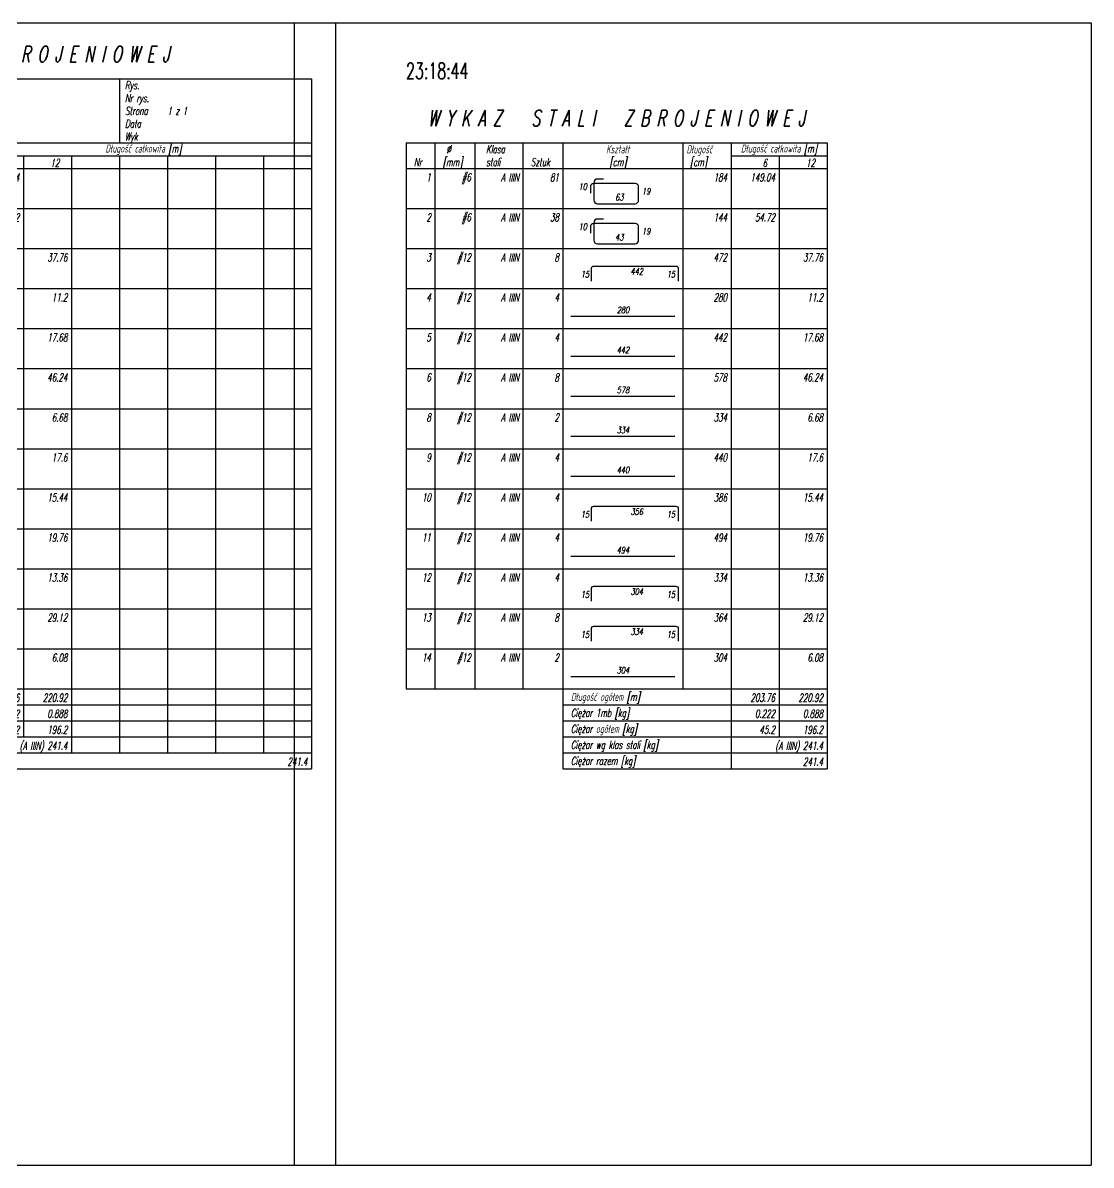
# Model space of a CAD drawing. Header units: millimetres. Extents: x 26458 to 31924, y -55341 to -53046.
# Drawn here: x 30589 to 31924, y -55341 to -53914 of the extents above; entities that cross this region are included whole.
import ezdxf
from ezdxf.enums import TextEntityAlignment as Align

# ---------------------------------------------------------------- set-up
doc = ezdxf.new("R2010")
doc.units = ezdxf.units.MM
doc.layers.add('__NIEDRUK__', color=54, linetype='Continuous', plot=False)
for name, color, linetype in [('ZBROJA_ZESTAWIENIE', 62, 'Continuous'), ('ZBROJA_ZESTAWIENIE1', 252, 'Continuous'), ('ZBROJA_ZESTAWIENIE2', 30, 'Continuous'), ('ZBROJA_ZESTAWIENIE3', 141, 'Continuous'), ('ZBROJA_ZESTAWIENIE4', 210, 'Continuous')]:
    doc.layers.add(name, color=color, linetype=linetype)
doc.styles.add('STYL_ZBROJA', font='romanszb.shx', dxfattribs={"width": 0.65, "oblique": 12})
doc.styles.add('text 2mm', font='romans.shx', dxfattribs={"width": 0.65})

# ---------------------------------------------------------------- blocks, each defined once
blk = doc.blocks.new('_zestawienie')
at = {"layer": 'ZBROJA_ZESTAWIENIE'}
for p, q in [((0, 0), (826, 0)), ((196, 0), (196, -80)), ((586, 0), (586, -80)), ((826, 0), (826, -80)), ((0, -80), (826, -80)), ((0, -80), (0, -96)), ((36, -80), (36, -96)), ((86, -80), (86, -96)), ((146, -80), (146, -96)), ((196, -80), (196, -96)), ((346, -80), (346, -96)), ((406, -80), (406, -96)), ((826, -80), (826, -112)), ((0, -96), (0, -112)), ((36, -96), (36, -112)), ((86, -96), (86, -112)), ((146, -96), (146, -112)), ((196, -96), (196, -112)), ((346, -96), (346, -112)), ((406, -96), (406, -112)), ((466, -96), (466, -112)), ((526, -96), (526, -112)), ((586, -96), (586, -112)), ((646, -96), (646, -112)), ((706, -96), (706, -112)), ((766, -96), (766, -112)), ((826, -96), (826, -112)), ((0, -112), (826, -112)), ((0, -112), (0, -162)), ((36, -112), (36, -162)), ((86, -112), (86, -162)), ((146, -112), (146, -162)), ((196, -112), (196, -162)), ((346, -112), (346, -162)), ((406, -112), (406, -162)), ((466, -112), (466, -162)), ((526, -112), (526, -162)), ((586, -112), (586, -162)), ((646, -112), (646, -162)), ((706, -112), (706, -162)), ((766, -112), (766, -162)), ((826, -112), (826, -162)), ((0, -162), (0, -212)), ((36, -162), (36, -212)), ((86, -162), (86, -212)), ((146, -162), (146, -212)), ((196, -162), (196, -212)), ((346, -162), (346, -212)), ((406, -162), (406, -212)), ((466, -162), (466, -212)), ((526, -162), (526, -212)), ((586, -162), (586, -212)), ((646, -162), (646, -212)), ((706, -162), (706, -212)), ((766, -162), (766, -212)), ((826, -162), (826, -212)), ((0, -212), (0, -262)), ((36, -212), (36, -262)), ((86, -212), (86, -262)), ((146, -212), (146, -262)), ((196, -212), (196, -262)), ((346, -212), (346, -262)), ((406, -212), (406, -262)), ((466, -212), (466, -262)), ((526, -212), (526, -262)), ((586, -212), (586, -262)), ((646, -212), (646, -262)), ((706, -212), (706, -262)), ((766, -212), (766, -262)), ((826, -212), (826, -262)), ((0, -262), (0, -312)), ((36, -262), (36, -312)), ((86, -262), (86, -312)), ((146, -262), (146, -312)), ((196, -262), (196, -312)), ((346, -262), (346, -312)), ((406, -262), (406, -312)), ((466, -262), (466, -312)), ((526, -262), (526, -312)), ((586, -262), (586, -312)), ((646, -262), (646, -312)), ((706, -262), (706, -312)), ((766, -262), (766, -312)), ((826, -262), (826, -312)), ((0, -312), (0, -362)), ((36, -312), (36, -362)), ((86, -312), (86, -362)), ((146, -312), (146, -362)), ((196, -312), (196, -362)), ((346, -312), (346, -362)), ((406, -312), (406, -362)), ((466, -312), (466, -362)), ((526, -312), (526, -362)), ((586, -312), (586, -362)), ((646, -312), (646, -362)), ((706, -312), (706, -362)), ((766, -312), (766, -362)), ((826, -312), (826, -362)), ((0, -362), (0, -412)), ((36, -362), (36, -412)), ((86, -362), (86, -412)), ((146, -362), (146, -412)), ((196, -362), (196, -412)), ((346, -362), (346, -412)), ((406, -362), (406, -412)), ((466, -362), (466, -412)), ((526, -362), (526, -412)), ((586, -362), (586, -412)), ((646, -362), (646, -412)), ((706, -362), (706, -412)), ((766, -362), (766, -412)), ((826, -362), (826, -412)), ((0, -412), (0, -462)), ((36, -412), (36, -462)), ((86, -412), (86, -462)), ((146, -412), (146, -462)), ((196, -412), (196, -462)), ((346, -412), (346, -462)), ((406, -412), (406, -462)), ((466, -412), (466, -462)), ((526, -412), (526, -462)), ((586, -412), (586, -462)), ((646, -412), (646, -462)), ((706, -412), (706, -462)), ((766, -412), (766, -462)), ((826, -412), (826, -462)), ((0, -462), (0, -512)), ((36, -462), (36, -512)), ((86, -462), (86, -512)), ((146, -462), (146, -512)), ((196, -462), (196, -512)), ((346, -462), (346, -512)), ((406, -462), (406, -512)), ((466, -462), (466, -512)), ((526, -462), (526, -512)), ((586, -462), (586, -512)), ((646, -462), (646, -512)), ((706, -462), (706, -512)), ((766, -462), (766, -512)), ((826, -462), (826, -512)), ((0, -512), (0, -562)), ((36, -512), (36, -562)), ((86, -512), (86, -562)), ((146, -512), (146, -562)), ((196, -512), (196, -562)), ((346, -512), (346, -562)), ((406, -512), (406, -562)), ((466, -512), (466, -562)), ((526, -512), (526, -562)), ((586, -512), (586, -562)), ((646, -512), (646, -562)), ((706, -512), (706, -562)), ((766, -512), (766, -562)), ((826, -512), (826, -562)), ((0, -562), (0, -612)), ((36, -562), (36, -612)), ((86, -562), (86, -612)), ((146, -562), (146, -612)), ((196, -562), (196, -612)), ((346, -562), (346, -612)), ((406, -562), (406, -612)), ((466, -562), (466, -612)), ((526, -562), (526, -612)), ((586, -562), (586, -612)), ((646, -562), (646, -612)), ((706, -562), (706, -612)), ((766, -562), (766, -612)), ((826, -562), (826, -612)), ((0, -612), (0, -662)), ((36, -612), (36, -662)), ((86, -612), (86, -662)), ((146, -612), (146, -662)), ((196, -612), (196, -662)), ((346, -612), (346, -662)), ((406, -612), (406, -662)), ((466, -612), (466, -662)), ((526, -612), (526, -662)), ((586, -612), (586, -662)), ((646, -612), (646, -662)), ((706, -612), (706, -662)), ((766, -612), (766, -662)), ((826, -612), (826, -662)), ((0, -662), (0, -712)), ((36, -662), (36, -712)), ((86, -662), (86, -712)), ((146, -662), (146, -712)), ((196, -662), (196, -712)), ((346, -662), (346, -712)), ((406, -662), (406, -712)), ((466, -662), (466, -712)), ((526, -662), (526, -712)), ((586, -662), (586, -712)), ((646, -662), (646, -712)), ((706, -662), (706, -712)), ((766, -662), (766, -712)), ((826, -662), (826, -712)), ((0, -712), (0, -762)), ((36, -712), (36, -762)), ((86, -712), (86, -762)), ((146, -712), (146, -762)), ((196, -712), (196, -762)), ((346, -712), (346, -762)), ((406, -712), (406, -762)), ((466, -712), (466, -762)), ((526, -712), (526, -762)), ((586, -712), (586, -762)), ((646, -712), (646, -762)), ((706, -712), (706, -762)), ((766, -712), (766, -762)), ((826, -712), (826, -762)), ((0, -762), (826, -762)), ((196, -762), (196, -862)), ((406, -762), (406, -862)), ((466, -762), (466, -822)), ((526, -762), (526, -822)), ((586, -762), (586, -842)), ((646, -762), (646, -842)), ((706, -762), (706, -842)), ((766, -762), (766, -842)), ((826, -762), (826, -842)), ((826, -762), (826, -842)), ((526, -822), (526, -842)), ((826, -842), (826, -862)), ((196, -862), (826, -862))]:
    blk.add_line(p, q, dxfattribs=at)
at = {"layer": 'ZBROJA_ZESTAWIENIE1'}
for p, q in [((-140, 70), (856, 70)), ((-140, 70), (-140, -1357)), ((856, 70), (856, -1357)), ((406, -96), (826, -96)), ((0, -162), (826, -162)), ((0, -212), (826, -212)), ((0, -262), (826, -262)), ((0, -312), (826, -312)), ((0, -362), (826, -362)), ((0, -412), (826, -412)), ((0, -462), (826, -462)), ((0, -512), (826, -512)), ((0, -562), (826, -562)), ((0, -612), (826, -612)), ((0, -662), (826, -662)), ((0, -712), (826, -712)), ((196, -782), (826, -782)), ((196, -802), (826, -802)), ((196, -822), (826, -822)), ((196, -842), (826, -842)), ((-140, -1357), (856, -1357))]:
    blk.add_line(p, q, dxfattribs=at)
at = {"layer": 'ZBROJA_ZESTAWIENIE2'}
blk.add_line((0, 0), (0, -80), dxfattribs=at)
at = {"layer": 'ZBROJA_ZESTAWIENIE3'}
for points in [[(246.7, -125.1), (239, -125.1, 0.414214), (234.6, -129.5), (234.6, -151.5, 0.414214), (239, -155.9), (286.2, -155.9, 0.414214), (290.6, -151.5), (290.6, -135, 0.414214), (286.2, -130.6), (234.7, -130.6, 0.414214), (230.3, -135), (230.3, -142.6)], [(246.7, -175.1), (239, -175.1, 0.414214), (234.6, -179.5), (234.6, -201.5, 0.414214), (239, -205.9), (286.2, -205.9, 0.414214), (290.6, -201.5), (290.6, -185, 0.414214), (286.2, -180.6), (234.7, -180.6, 0.414214), (230.3, -185), (230.3, -192.6)], [(231.5, -252.5), (231.5, -236.8, -0.414214), (234.5, -233.8), (337, -233.8, -0.414214), (340, -236.8), (340, -252.5)], [(231.5, -552.5), (231.5, -536.8, -0.414214), (234.5, -533.8), (337, -533.8, -0.414214), (340, -536.8), (340, -552.5)], [(231.5, -652.5), (231.5, -636.8, -0.414214), (234.5, -633.8), (337, -633.8, -0.414214), (340, -636.8), (340, -652.5)], [(231.5, -702.5), (231.5, -686.8, -0.414214), (234.5, -683.8), (337, -683.8, -0.414214), (340, -686.8), (340, -702.5)]]:
    blk.add_lwpolyline(points, format="xyb", dxfattribs=at)
for points in [[(206, -296.4), (336, -296.4)], [(206, -346.4), (336, -346.4)], [(206, -396.4), (336, -396.4)], [(206, -446.4), (336, -446.4)], [(206, -496.4), (336, -496.4)], [(206, -596.4), (336, -596.4)], [(206, -746.4), (336, -746.4)]]:
    blk.add_lwpolyline(points, dxfattribs=at)
at = {"layer": 'ZBROJA_ZESTAWIENIE2', "style": 'STYL_ZBROJA', "oblique": 12, "width": 0.65}
for s, p in [('Obiekt:', (206, -24)), ('Rys. ', (593, -16)), ('Nr rys. ', (593, -32)), ('Strona ', (593, -48)), ('1 z 1', (646, -48)), ('Data ', (593, -64)), ('Wyk ', (593, -80)), (' %%c', (46, -96)), ('Klasa', (100, -96)), ('Kształt', (250, -96)), (' Długość', (346, -96)), ('Nr', (10, -112)), ('[mm]', (46, -112)), ('stali', (100, -112)), ('Sztuk', (156, -112)), (' [cm]', (250, -112)), ('  [cm]', (346, -112)), ('Długość ogółem [m]', (206, -780)), ('Ciężar 1mb [kg]', (206, -800)), ('Ciężar ogółem [kg]', (206, -820)), ('Ciężar wg klas stali [kg]', (206, -840)), ('Ciężar razem [kg]', (206, -860))]:
    blk.add_text(s, height=10, dxfattribs=at).set_placement(p, align=Align.BOTTOM_LEFT)
for s, height, p in [('Długość całkowita [m]', 10, (616, -92)), ('63', 8, (266.5, -151.8)), ('43', 8, (266.5, -201.8))]:
    blk.add_text(s, height=height, dxfattribs=at).set_placement(p, align=Align.CENTER)
for s, p in [('6', (451, -110)), ('12', (511, -110)), ('1', (31, -128)), ('#6', (81, -128)), ('A IIIN', (141, -128)), ('81', (191, -128)), ('184', (401, -128)), ('149.04', (461, -128)), ('2', (31, -178)), ('#6', (81, -178)), ('A IIIN', (141, -178)), ('38', (191, -178)), ('144', (401, -178)), ('54.72', (461, -178)), ('3', (31, -228)), ('#12', (81, -228)), ('A IIIN', (141, -228)), ('8', (191, -228)), ('472', (401, -228)), ('37.76', (521, -228)), ('4', (31, -278)), ('#12', (81, -278)), ('A IIIN', (141, -278)), ('4', (191, -278)), ('280', (401, -278)), ('11.2', (521, -278)), ('5', (31, -328)), ('#12', (81, -328)), ('A IIIN', (141, -328)), ('4', (191, -328)), ('442', (401, -328)), ('17.68', (521, -328)), ('6', (31, -378)), ('#12', (81, -378)), ('A IIIN', (141, -378)), ('8', (191, -378)), ('578', (401, -378)), ('46.24', (521, -378)), ('8', (31, -428)), ('#12', (81, -428)), ('A IIIN', (141, -428)), ('2', (191, -428)), ('334', (401, -428)), ('6.68', (521, -428)), ('9', (31, -478)), ('#12', (81, -478)), ('A IIIN', (141, -478)), ('4', (191, -478)), ('440', (401, -478)), ('17.6', (521, -478)), ('10', (31, -528)), ('#12', (81, -528)), ('A IIIN', (141, -528)), ('4', (191, -528)), ('386', (401, -528)), ('15.44', (521, -528)), ('11', (31, -578)), ('#12', (81, -578)), ('A IIIN', (141, -578)), ('4', (191, -578)), ('494', (401, -578)), ('19.76', (521, -578)), ('12', (31, -628)), ('#12', (81, -628)), ('A IIIN', (141, -628)), ('4', (191, -628)), ('334', (401, -628)), ('13.36', (521, -628)), ('13', (31, -678)), ('#12', (81, -678)), ('A IIIN', (141, -678)), ('8', (191, -678)), ('364', (401, -678)), ('29.12', (521, -678)), ('14', (31, -728)), ('#12', (81, -728)), ('A IIIN', (141, -728)), ('2', (191, -728)), ('304', (401, -728)), ('6.08', (521, -728)), ('203.76', (461, -778)), ('220.92', (521, -778)), ('0.222', (461, -798)), ('0.888', (521, -798)), ('45.2', (461, -818)), ('196.2', (521, -818)), ('(A IIIN) 241.4', (521, -838)), ('241.4', (821, -858))]:
    blk.add_text(s, height=10, dxfattribs=at).set_placement(p, align=Align.RIGHT)
for s, p in [('10', (225.9, -141.2)), ('10', (225.9, -191.2)), ('442', (296, -247)), ('356', (296, -547)), ('304', (296, -647)), ('334', (296, -697))]:
    blk.add_text(s, height=8, dxfattribs=at).set_placement(p, align=Align.BOTTOM_RIGHT)
for p in [(294.8, -140.5), (294.8, -190.5)]:
    blk.add_text('19', height=8, dxfattribs=at).set_placement(p, align=Align.MIDDLE_LEFT)
for p in [(228.7, -244.1), (336.1, -244.1), (228.7, -544.1), (336.1, -544.1), (228.7, -644.1), (336.1, -644.1), (228.7, -694.1), (336.1, -694.1)]:
    blk.add_text('15', height=8, dxfattribs=at).set_placement(p, align=Align.MIDDLE_RIGHT)
for s, p in [('280', (271, -295.1)), ('442', (271, -345.1)), ('578', (271, -395.1)), ('334', (271, -445.1)), ('440', (271, -495.1)), ('494', (271, -595.1)), ('304', (271, -745.1))]:
    blk.add_text(s, height=8, dxfattribs=at).set_placement(p, align=Align.BOTTOM_CENTER)
at = {"layer": 'ZBROJA_ZESTAWIENIE4', "style": 'STYL_ZBROJA', "oblique": 12, "width": 0.65}
blk.add_text('W Y K A Z   S T A L I   Z B R O J E N I O W E J', height=20, dxfattribs=at).set_placement((413, 21), align=Align.CENTER)
blk = doc.blocks.new('_zestawiejnieM')
at = {"layer": 'ZBROJA_ZESTAWIENIE'}
for p, q in [((0, -80), (526, -80)), ((0, -80), (0, -96)), ((36, -80), (36, -96)), ((86, -80), (86, -96)), ((146, -80), (146, -96)), ((196, -80), (196, -96)), ((346, -80), (346, -96)), ((406, -80), (406, -96)), ((526, -80), (526, -112)), ((0, -96), (0, -112)), ((36, -96), (36, -112)), ((86, -96), (86, -112)), ((146, -96), (146, -112)), ((196, -96), (196, -112)), ((346, -96), (346, -112)), ((406, -96), (406, -112)), ((466, -96), (466, -112)), ((526, -96), (526, -112)), ((526, -96), (526, -112)), ((0, -112), (526, -112)), ((0, -112), (0, -162)), ((36, -112), (36, -162)), ((86, -112), (86, -162)), ((146, -112), (146, -162)), ((196, -112), (196, -162)), ((346, -112), (346, -162)), ((406, -112), (406, -162)), ((466, -112), (466, -162)), ((526, -112), (526, -162)), ((526, -112), (526, -162)), ((0, -162), (0, -212)), ((36, -162), (36, -212)), ((86, -162), (86, -212)), ((146, -162), (146, -212)), ((196, -162), (196, -212)), ((346, -162), (346, -212)), ((406, -162), (406, -212)), ((466, -162), (466, -212)), ((526, -162), (526, -212)), ((526, -162), (526, -212)), ((0, -212), (0, -262)), ((36, -212), (36, -262)), ((86, -212), (86, -262)), ((146, -212), (146, -262)), ((196, -212), (196, -262)), ((346, -212), (346, -262)), ((406, -212), (406, -262)), ((466, -212), (466, -262)), ((526, -212), (526, -262)), ((526, -212), (526, -262)), ((0, -262), (0, -312)), ((36, -262), (36, -312)), ((86, -262), (86, -312)), ((146, -262), (146, -312)), ((196, -262), (196, -312)), ((346, -262), (346, -312)), ((406, -262), (406, -312)), ((466, -262), (466, -312)), ((526, -262), (526, -312)), ((526, -262), (526, -312)), ((0, -312), (0, -362)), ((36, -312), (36, -362)), ((86, -312), (86, -362)), ((146, -312), (146, -362)), ((196, -312), (196, -362)), ((346, -312), (346, -362)), ((406, -312), (406, -362)), ((466, -312), (466, -362)), ((526, -312), (526, -362)), ((526, -312), (526, -362)), ((0, -362), (0, -412)), ((36, -362), (36, -412)), ((86, -362), (86, -412)), ((146, -362), (146, -412)), ((196, -362), (196, -412)), ((346, -362), (346, -412)), ((406, -362), (406, -412)), ((466, -362), (466, -412)), ((526, -362), (526, -412)), ((526, -362), (526, -412)), ((0, -412), (0, -462)), ((36, -412), (36, -462)), ((86, -412), (86, -462)), ((146, -412), (146, -462)), ((196, -412), (196, -462)), ((346, -412), (346, -462)), ((406, -412), (406, -462)), ((466, -412), (466, -462)), ((526, -412), (526, -462)), ((526, -412), (526, -462)), ((0, -462), (0, -512)), ((36, -462), (36, -512)), ((86, -462), (86, -512)), ((146, -462), (146, -512)), ((196, -462), (196, -512)), ((346, -462), (346, -512)), ((406, -462), (406, -512)), ((466, -462), (466, -512)), ((526, -462), (526, -512)), ((526, -462), (526, -512)), ((0, -512), (0, -562)), ((36, -512), (36, -562)), ((86, -512), (86, -562)), ((146, -512), (146, -562)), ((196, -512), (196, -562)), ((346, -512), (346, -562)), ((406, -512), (406, -562)), ((466, -512), (466, -562)), ((526, -512), (526, -562)), ((526, -512), (526, -562)), ((0, -562), (0, -612)), ((36, -562), (36, -612)), ((86, -562), (86, -612)), ((146, -562), (146, -612)), ((196, -562), (196, -612)), ((346, -562), (346, -612)), ((406, -562), (406, -612)), ((466, -562), (466, -612)), ((526, -562), (526, -612)), ((526, -562), (526, -612)), ((0, -612), (0, -662)), ((36, -612), (36, -662)), ((86, -612), (86, -662)), ((146, -612), (146, -662)), ((196, -612), (196, -662)), ((346, -612), (346, -662)), ((406, -612), (406, -662)), ((466, -612), (466, -662)), ((526, -612), (526, -662)), ((526, -612), (526, -662)), ((0, -662), (0, -712)), ((36, -662), (36, -712)), ((86, -662), (86, -712)), ((146, -662), (146, -712)), ((196, -662), (196, -712)), ((346, -662), (346, -712)), ((406, -662), (406, -712)), ((466, -662), (466, -712)), ((526, -662), (526, -712)), ((526, -662), (526, -712)), ((0, -712), (0, -762)), ((36, -712), (36, -762)), ((86, -712), (86, -762)), ((146, -712), (146, -762)), ((196, -712), (196, -762)), ((346, -712), (346, -762)), ((406, -712), (406, -762)), ((466, -712), (466, -762)), ((526, -712), (526, -762)), ((526, -712), (526, -762)), ((0, -762), (526, -762)), ((196, -762), (196, -862)), ((406, -762), (406, -862)), ((466, -762), (466, -822)), ((526, -762), (526, -842)), ((526, -762), (526, -822)), ((526, -762), (526, -842)), ((526, -822), (526, -842)), ((526, -842), (526, -862)), ((196, -862), (526, -862))]:
    blk.add_line(p, q, dxfattribs=at)
at = {"layer": 'ZBROJA_ZESTAWIENIE1'}
for p, q in [((406, -96), (526, -96)), ((0, -162), (526, -162)), ((0, -212), (526, -212)), ((0, -262), (526, -262)), ((0, -312), (526, -312)), ((0, -362), (526, -362)), ((0, -412), (526, -412)), ((0, -462), (526, -462)), ((0, -512), (526, -512)), ((0, -562), (526, -562)), ((0, -612), (526, -612)), ((0, -662), (526, -662)), ((0, -712), (526, -712)), ((196, -782), (526, -782)), ((196, -802), (526, -802)), ((196, -822), (526, -822)), ((196, -842), (526, -842))]:
    blk.add_line(p, q, dxfattribs=at)
at = {"layer": 'ZBROJA_ZESTAWIENIE3'}
for points in [[(246.7, -125.1), (239, -125.1, 0.414214), (234.6, -129.5), (234.6, -151.5, 0.414214), (239, -155.9), (286.2, -155.9, 0.414214), (290.6, -151.5), (290.6, -135, 0.414214), (286.2, -130.6), (234.7, -130.6, 0.414214), (230.3, -135), (230.3, -142.6)], [(246.7, -175.1), (239, -175.1, 0.414214), (234.6, -179.5), (234.6, -201.5, 0.414214), (239, -205.9), (286.2, -205.9, 0.414214), (290.6, -201.5), (290.6, -185, 0.414214), (286.2, -180.6), (234.7, -180.6, 0.414214), (230.3, -185), (230.3, -192.6)], [(231.5, -252.5), (231.5, -236.8, -0.414214), (234.5, -233.8), (337, -233.8, -0.414214), (340, -236.8), (340, -252.5)], [(231.5, -552.5), (231.5, -536.8, -0.414214), (234.5, -533.8), (337, -533.8, -0.414214), (340, -536.8), (340, -552.5)], [(231.5, -652.5), (231.5, -636.8, -0.414214), (234.5, -633.8), (337, -633.8, -0.414214), (340, -636.8), (340, -652.5)], [(231.5, -702.5), (231.5, -686.8, -0.414214), (234.5, -683.8), (337, -683.8, -0.414214), (340, -686.8), (340, -702.5)]]:
    blk.add_lwpolyline(points, format="xyb", dxfattribs=at)
for points in [[(206, -296.4), (336, -296.4)], [(206, -346.4), (336, -346.4)], [(206, -396.4), (336, -396.4)], [(206, -446.4), (336, -446.4)], [(206, -496.4), (336, -496.4)], [(206, -596.4), (336, -596.4)], [(206, -746.4), (336, -746.4)]]:
    blk.add_lwpolyline(points, dxfattribs=at)
at = {"layer": '__NIEDRUK__', "style": 'text 2mm', "width": 0.65}
blk.add_text('23:18:44', height=20, dxfattribs=at).set_placement((0, 0))
at = {"layer": 'ZBROJA_ZESTAWIENIE2', "style": 'STYL_ZBROJA', "oblique": 12, "width": 0.65}
for s, p in [(' %%c', (46, -96)), ('Klasa', (100, -96)), ('Kształt', (250, -96)), (' Długość', (346, -96)), ('Nr', (10, -112)), ('[mm]', (46, -112)), ('stali', (100, -112)), ('Sztuk', (156, -112)), (' [cm]', (250, -112)), ('  [cm]', (346, -112)), ('Długość ogółem [m]', (206, -780)), ('Ciężar 1mb [kg]', (206, -800)), ('Ciężar ogółem [kg]', (206, -820)), ('Ciężar wg klas stali [kg]', (206, -840)), ('Ciężar razem [kg]', (206, -860))]:
    blk.add_text(s, height=10, dxfattribs=at).set_placement(p, align=Align.BOTTOM_LEFT)
for s, height, p in [('Długość całkowita [m]', 10, (466, -92)), ('63', 8, (266.5, -151.8)), ('43', 8, (266.5, -201.8))]:
    blk.add_text(s, height=height, dxfattribs=at).set_placement(p, align=Align.CENTER)
for s, p in [('6', (451, -110)), ('12', (511, -110)), ('1', (31, -128)), ('#6', (81, -128)), ('A IIIN', (141, -128)), ('81', (191, -128)), ('184', (401, -128)), ('149.04', (461, -128)), ('2', (31, -178)), ('#6', (81, -178)), ('A IIIN', (141, -178)), ('38', (191, -178)), ('144', (401, -178)), ('54.72', (461, -178)), ('3', (31, -228)), ('#12', (81, -228)), ('A IIIN', (141, -228)), ('8', (191, -228)), ('472', (401, -228)), ('37.76', (521, -228)), ('4', (31, -278)), ('#12', (81, -278)), ('A IIIN', (141, -278)), ('4', (191, -278)), ('280', (401, -278)), ('11.2', (521, -278)), ('5', (31, -328)), ('#12', (81, -328)), ('A IIIN', (141, -328)), ('4', (191, -328)), ('442', (401, -328)), ('17.68', (521, -328)), ('6', (31, -378)), ('#12', (81, -378)), ('A IIIN', (141, -378)), ('8', (191, -378)), ('578', (401, -378)), ('46.24', (521, -378)), ('8', (31, -428)), ('#12', (81, -428)), ('A IIIN', (141, -428)), ('2', (191, -428)), ('334', (401, -428)), ('6.68', (521, -428)), ('9', (31, -478)), ('#12', (81, -478)), ('A IIIN', (141, -478)), ('4', (191, -478)), ('440', (401, -478)), ('17.6', (521, -478)), ('10', (31, -528)), ('#12', (81, -528)), ('A IIIN', (141, -528)), ('4', (191, -528)), ('386', (401, -528)), ('15.44', (521, -528)), ('11', (31, -578)), ('#12', (81, -578)), ('A IIIN', (141, -578)), ('4', (191, -578)), ('494', (401, -578)), ('19.76', (521, -578)), ('12', (31, -628)), ('#12', (81, -628)), ('A IIIN', (141, -628)), ('4', (191, -628)), ('334', (401, -628)), ('13.36', (521, -628)), ('13', (31, -678)), ('#12', (81, -678)), ('A IIIN', (141, -678)), ('8', (191, -678)), ('364', (401, -678)), ('29.12', (521, -678)), ('14', (31, -728)), ('#12', (81, -728)), ('A IIIN', (141, -728)), ('2', (191, -728)), ('304', (401, -728)), ('6.08', (521, -728)), ('203.76', (461, -778)), ('220.92', (521, -778)), ('0.222', (461, -798)), ('0.888', (521, -798)), ('45.2', (461, -818)), ('196.2', (521, -818)), ('(A IIIN) 241.4', (521, -838)), ('241.4', (521, -858))]:
    blk.add_text(s, height=10, dxfattribs=at).set_placement(p, align=Align.RIGHT)
for s, p in [('10', (225.9, -141.2)), ('10', (225.9, -191.2)), ('442', (296, -247)), ('356', (296, -547)), ('304', (296, -647)), ('334', (296, -697))]:
    blk.add_text(s, height=8, dxfattribs=at).set_placement(p, align=Align.BOTTOM_RIGHT)
for p in [(294.8, -140.5), (294.8, -190.5)]:
    blk.add_text('19', height=8, dxfattribs=at).set_placement(p, align=Align.MIDDLE_LEFT)
for p in [(228.7, -244.1), (336.1, -244.1), (228.7, -544.1), (336.1, -544.1), (228.7, -644.1), (336.1, -644.1), (228.7, -694.1), (336.1, -694.1)]:
    blk.add_text('15', height=8, dxfattribs=at).set_placement(p, align=Align.MIDDLE_RIGHT)
for s, p in [('280', (271, -295.1)), ('442', (271, -345.1)), ('578', (271, -395.1)), ('334', (271, -445.1)), ('440', (271, -495.1)), ('494', (271, -595.1)), ('304', (271, -745.1))]:
    blk.add_text(s, height=8, dxfattribs=at).set_placement(p, align=Align.BOTTOM_CENTER)
at = {"layer": 'ZBROJA_ZESTAWIENIE4', "style": 'STYL_ZBROJA', "oblique": 12, "width": 0.65}
blk.add_text('W Y K A Z   S T A L I   Z B R O J E N I O W E J', height=20, dxfattribs=at).set_placement((263, -59), align=Align.CENTER)

msp = doc.modelspace()

# ---------------------------------------------------------------- linework, layer by layer
at = {"layer": 'ZBROJA_ZESTAWIENIE1'}
for p, q in [((30928.219, -53913.989), (31924.219, -53913.989)), ((30928.219, -53913.989), (30928.219, -55340.989)), ((30928.219, -53913.989), (31924.219, -53913.989)), ((30928.219, -53913.989), (30928.219, -55340.989)), ((30928.219, -53913.989), (31924.219, -53913.989)), ((30928.219, -53913.989), (30928.219, -55340.989)), ((30928.219, -53913.989), (31924.219, -53913.989)), ((30928.219, -53913.989), (30928.219, -55340.989)), ((30928.219, -53913.989), (31924.219, -53913.989)), ((30928.219, -53913.989), (30928.219, -55340.989)), ((30928.219, -53913.989), (31924.219, -53913.989)), ((30928.219, -53913.989), (30928.219, -55340.989)), ((30928.219, -53913.989), (31924.219, -53913.989)), ((30928.219, -53913.989), (30928.219, -55340.989)), ((31924.219, -53913.989), (31924.219, -55340.989)), ((31924.219, -53913.989), (31924.219, -55340.989)), ((31924.219, -53913.989), (31924.219, -55340.989)), ((31924.219, -53913.989), (31924.219, -55340.989)), ((31924.219, -53913.989), (31924.219, -55340.989)), ((31924.219, -53913.989), (31924.219, -55340.989)), ((31924.219, -53913.989), (31924.219, -55340.989)), ((30928.219, -55340.989), (31924.219, -55340.989)), ((30928.219, -55340.989), (31924.219, -55340.989)), ((30928.219, -55340.989), (31924.219, -55340.989)), ((30928.219, -55340.989), (31924.219, -55340.989)), ((30928.219, -55340.989), (31924.219, -55340.989)), ((30928.219, -55340.989), (31924.219, -55340.989))]:
    msp.add_line(p, q, dxfattribs=at)

# ---------------------------------------------------------------- block references
msp.add_blockref('_zestawiejnieM', (31068.219, -53983.989))
at = {"layer": 'ZBROJA_ZESTAWIENIE'}
msp.add_blockref('_zestawienie', (30124.069, -53983.989), dxfattribs=at)

doc.saveas('drawing.dxf')
